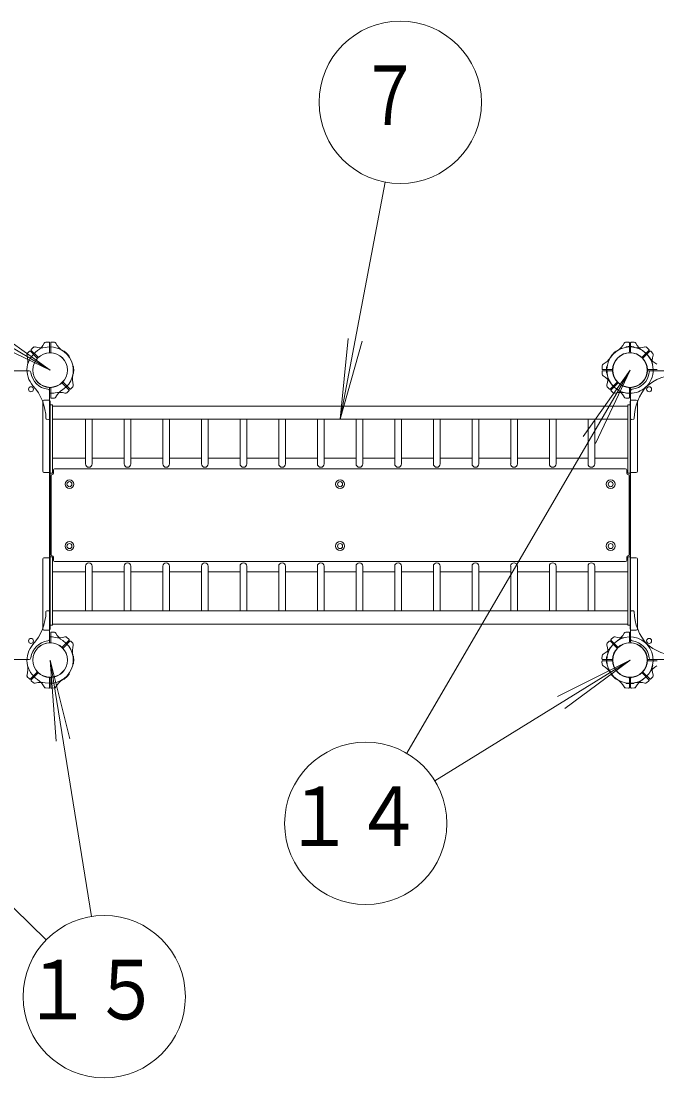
# Model space of a CAD drawing. Units: millimetres on the paper, scale 1:70. Extents: x 0 to 420, y -297 to 594.
# Drawn here: x 104.76 to 128.26, y 447.54 to 486.59 of the extents above; entities that cross this region are included whole.
import ezdxf
from ezdxf.enums import TextEntityAlignment as Align

# ---------------------------------------------------------------- set-up
doc = ezdxf.new("R2010")
doc.units = ezdxf.units.MM
doc.layers.add('LY_3', color=7, linetype='Continuous', lineweight=18)
doc.styles.add('ＭＳ ゴシック', font='')
doc.styles.get('ＭＳ ゴシック').set_extended_font_data('MS Gothic')

msp = doc.modelspace()

# ---------------------------------------------------------------- linework, layer by layer
at = {"layer": 'LY_3'}
for p, q in [((91.355, 482.228), (105.836, 473.692)), ((118.215, 480.64), (116.55, 471.878)), ((105.836, 473.692), (103.394, 475.435)), ((105.836, 473.692), (103.128, 474.984)), ((116.55, 471.878), (116.851, 474.863)), ((116.55, 471.878), (117.365, 474.765)), ((119.011, 459.534), (127.264, 473.692)), ((127.264, 473.692), (125.533, 471.242)), ((127.264, 473.692), (125.985, 470.978)), ((105.836, 469.883), (105.921, 469.883)), ((127.264, 469.883), (127.178, 469.883)), ((105.836, 466.787), (105.921, 466.787)), ((127.264, 466.787), (127.178, 466.787)), ((105.69, 452.638), (95.121, 462.978)), ((105.836, 462.978), (106.052, 459.986)), ((105.836, 462.978), (106.568, 460.069)), ((107.358, 453.502), (105.836, 462.978)), ((120.052, 458.52), (127.264, 462.978)), ((127.264, 462.978), (124.584, 461.629)), ((127.264, 462.978), (124.859, 461.184))]:
    msp.add_line(p, q, dxfattribs=at)
at = {"layer": 'LY_3', "lineweight": 9}
for p, q in [((105.14, 474.46), (105.222, 474.536)), ((105.785, 474.727), (105.681, 474.723)), ((105.814, 474.362), (105.814, 474.698)), ((105.857, 474.362), (105.857, 474.698)), ((105.887, 474.727), (105.999, 474.723)), ((127.213, 474.727), (127.101, 474.723)), ((127.121, 474.537), (127.121, 474.54)), ((127.243, 474.362), (127.243, 474.698)), ((127.286, 474.362), (127.286, 474.698)), ((127.315, 474.727), (127.419, 474.723)), ((127.407, 474.537), (127.407, 474.54)), ((127.96, 474.46), (127.878, 474.536)), ((105.068, 474.388), (104.991, 474.305)), ((105.347, 474.15), (105.109, 474.388)), ((105.377, 474.181), (105.139, 474.419)), ((106.332, 474.391), (106.334, 474.392)), ((106.534, 474.189), (106.536, 474.19)), ((126.565, 474.189), (126.564, 474.19)), ((126.768, 474.391), (126.766, 474.392)), ((127.722, 474.181), (127.96, 474.419)), ((127.753, 474.15), (127.991, 474.388)), ((128.032, 474.388), (128.108, 474.305)), ((100.478, 473.671), (105.055, 473.671)), ((106.681, 473.835), (106.683, 473.835)), ((126.23, 473.743), (126.234, 473.855)), ((126.595, 473.713), (126.258, 473.713)), ((126.595, 473.671), (126.258, 473.671)), ((126.419, 473.835), (126.417, 473.835)), ((127.934, 473.713), (128.27, 473.713)), ((132.621, 473.671), (127.934, 473.671)), ((106.681, 473.549), (106.683, 473.549)), ((126.23, 473.641), (126.233, 473.537)), ((126.419, 473.549), (126.417, 473.549)), ((105.814, 468.335), (105.814, 473.023)), ((105.857, 473.023), (105.857, 472.686)), ((106.294, 473.203), (106.532, 472.965)), ((106.324, 473.234), (106.562, 472.996)), ((106.531, 472.924), (106.455, 472.853)), ((106.603, 472.996), (106.674, 473.073)), ((126.496, 472.996), (126.426, 473.073)), ((126.776, 473.234), (126.538, 472.996)), ((126.806, 473.203), (126.568, 472.965)), ((126.569, 472.924), (126.645, 472.853)), ((127.243, 473.023), (127.243, 472.686)), ((127.286, 468.335), (127.286, 473.023)), ((105.564, 469.956), (105.564, 472.542)), ((105.607, 472.585), (105.793, 472.585)), ((105.836, 472.542), (105.836, 464.128)), ((105.887, 472.657), (105.99, 472.661)), ((127.213, 472.657), (127.109, 472.661)), ((127.264, 464.128), (127.264, 472.542)), ((127.493, 472.585), (127.307, 472.585)), ((127.536, 469.956), (127.536, 472.542)), ((105.836, 472.406), (105.921, 472.406)), ((105.921, 469.883), (105.921, 472.406)), ((105.921, 472.363), (116.55, 472.363)), ((127.178, 472.363), (116.55, 472.363)), ((127.178, 469.883), (127.178, 472.406)), ((127.264, 472.406), (127.178, 472.406)), ((105.784, 471.871), (105.709, 471.875)), ((105.921, 471.878), (116.55, 471.878)), ((107.141, 471.878), (107.141, 470.225)), ((107.388, 471.878), (107.388, 470.225)), ((108.569, 471.878), (108.569, 470.225)), ((108.816, 471.878), (108.816, 470.225)), ((109.998, 471.878), (109.998, 470.225)), ((110.245, 471.878), (110.245, 470.225)), ((111.426, 471.878), (111.426, 470.225)), ((111.673, 471.878), (111.673, 470.225)), ((112.855, 471.878), (112.855, 470.225)), ((113.102, 471.878), (113.102, 470.225)), ((114.283, 471.878), (114.283, 470.225)), ((114.531, 471.878), (114.531, 470.225)), ((115.712, 471.878), (115.712, 470.225)), ((115.959, 471.878), (115.959, 470.225)), ((127.178, 471.878), (116.55, 471.878)), ((117.141, 471.878), (117.141, 470.225)), ((117.388, 471.878), (117.388, 470.225)), ((118.569, 471.878), (118.569, 470.225)), ((118.816, 471.878), (118.816, 470.225)), ((119.998, 471.878), (119.998, 470.225)), ((120.245, 471.878), (120.245, 470.225)), ((121.426, 471.878), (121.426, 470.225)), ((121.673, 471.878), (121.673, 470.225)), ((122.855, 471.878), (122.855, 470.225)), ((123.102, 471.878), (123.102, 470.225)), ((124.283, 471.878), (124.283, 470.225)), ((124.531, 471.878), (124.531, 470.225)), ((125.712, 471.878), (125.712, 470.225)), ((125.959, 471.878), (125.959, 470.225)), ((127.316, 471.871), (127.39, 471.875)), ((105.921, 470.435), (107.141, 470.435)), ((107.388, 470.435), (108.569, 470.435)), ((108.816, 470.435), (109.998, 470.435)), ((110.245, 470.435), (111.426, 470.435)), ((111.673, 470.435), (112.855, 470.435)), ((113.102, 470.435), (114.283, 470.435)), ((114.531, 470.435), (115.712, 470.435)), ((115.959, 470.435), (116.55, 470.435)), ((117.141, 470.435), (116.55, 470.435)), ((118.569, 470.435), (117.388, 470.435)), ((119.998, 470.435), (118.816, 470.435)), ((121.426, 470.435), (120.245, 470.435)), ((122.855, 470.435), (121.673, 470.435)), ((124.283, 470.435), (123.102, 470.435)), ((125.712, 470.435), (124.531, 470.435)), ((127.178, 470.435), (125.959, 470.435)), ((105.607, 469.913), (105.793, 469.913)), ((105.871, 469.792), (105.871, 466.878)), ((105.957, 470.006), (105.957, 469.879)), ((127.1, 470.049), (106, 470.049)), ((127.143, 470.006), (127.143, 469.879)), ((127.228, 469.792), (127.228, 466.878)), ((127.493, 469.913), (127.307, 469.913)), ((105.814, 468.335), (105.814, 463.647)), ((127.286, 468.335), (127.286, 463.647)), ((105.564, 466.714), (105.564, 464.128)), ((105.607, 466.757), (105.793, 466.757)), ((105.921, 466.787), (105.921, 464.263)), ((105.957, 466.663), (105.957, 466.791)), ((127.143, 466.663), (127.143, 466.791)), ((127.178, 466.787), (127.178, 464.263)), ((127.493, 466.757), (127.307, 466.757)), ((127.536, 466.714), (127.536, 464.128)), ((105.921, 466.235), (107.141, 466.235)), ((127.1, 466.621), (106, 466.621)), ((107.141, 464.792), (107.141, 466.445)), ((107.388, 464.792), (107.388, 466.445)), ((107.388, 466.235), (108.569, 466.235)), ((108.569, 464.792), (108.569, 466.445)), ((108.816, 464.792), (108.816, 466.445)), ((108.816, 466.235), (109.998, 466.235)), ((109.998, 464.792), (109.998, 466.445)), ((110.245, 464.792), (110.245, 466.445)), ((110.245, 466.235), (111.426, 466.235)), ((111.426, 464.792), (111.426, 466.445)), ((111.673, 464.792), (111.673, 466.445)), ((111.673, 466.235), (112.855, 466.235)), ((112.855, 464.792), (112.855, 466.445)), ((113.102, 464.792), (113.102, 466.445)), ((113.102, 466.235), (114.283, 466.235)), ((114.283, 464.792), (114.283, 466.445)), ((114.531, 464.792), (114.531, 466.445)), ((114.531, 466.235), (115.712, 466.235)), ((115.712, 464.792), (115.712, 466.445)), ((115.959, 464.792), (115.959, 466.445)), ((115.959, 466.235), (116.55, 466.235)), ((117.141, 466.235), (116.55, 466.235)), ((117.141, 464.792), (117.141, 466.445)), ((117.388, 464.792), (117.388, 466.445)), ((118.569, 466.235), (117.388, 466.235)), ((118.569, 464.792), (118.569, 466.445)), ((118.816, 464.792), (118.816, 466.445)), ((119.998, 466.235), (118.816, 466.235)), ((119.998, 464.792), (119.998, 466.445)), ((120.245, 464.792), (120.245, 466.445)), ((121.426, 466.235), (120.245, 466.235)), ((121.426, 464.792), (121.426, 466.445)), ((121.673, 464.792), (121.673, 466.445)), ((122.855, 466.235), (121.673, 466.235)), ((122.855, 464.792), (122.855, 466.445)), ((123.102, 464.792), (123.102, 466.445)), ((124.283, 466.235), (123.102, 466.235)), ((124.283, 464.792), (124.283, 466.445)), ((124.531, 464.792), (124.531, 466.445)), ((125.712, 466.235), (124.531, 466.235)), ((125.712, 464.792), (125.712, 466.445)), ((125.959, 464.792), (125.959, 466.445)), ((127.178, 466.235), (125.959, 466.235)), ((105.784, 464.798), (105.709, 464.794)), ((105.921, 464.792), (116.55, 464.792)), ((127.178, 464.792), (116.55, 464.792)), ((127.316, 464.798), (127.39, 464.794)), ((105.921, 464.306), (116.55, 464.306)), ((127.178, 464.306), (116.55, 464.306)), ((105.607, 464.085), (105.793, 464.085)), ((105.836, 464.263), (105.921, 464.263)), ((105.857, 463.647), (105.857, 463.984)), ((105.887, 464.012), (105.99, 464.009)), ((127.213, 464.012), (127.109, 464.009)), ((127.264, 464.263), (127.178, 464.263)), ((127.243, 463.647), (127.243, 463.984)), ((127.493, 464.085), (127.307, 464.085)), ((106.294, 463.466), (106.532, 463.704)), ((106.324, 463.436), (106.562, 463.674)), ((106.531, 463.745), (106.455, 463.816)), ((106.603, 463.673), (106.674, 463.597)), ((126.496, 463.673), (126.426, 463.597)), ((126.776, 463.436), (126.538, 463.674)), ((126.806, 463.466), (126.568, 463.704)), ((126.569, 463.745), (126.645, 463.816)), ((106.681, 463.121), (106.683, 463.121)), ((126.229, 463.029), (126.233, 463.133)), ((126.419, 463.121), (126.417, 463.121)), ((100.478, 462.999), (105.055, 462.999)), ((106.681, 462.835), (106.683, 462.835)), ((126.229, 462.927), (126.233, 462.814)), ((126.595, 462.999), (126.258, 462.999)), ((126.595, 462.956), (126.258, 462.956)), ((126.419, 462.835), (126.417, 462.835)), ((132.621, 462.999), (127.934, 462.999)), ((127.934, 462.956), (128.27, 462.956)), ((105.068, 462.282), (104.991, 462.364)), ((105.347, 462.519), (105.109, 462.281)), ((105.377, 462.489), (105.139, 462.251)), ((106.534, 462.481), (106.536, 462.48)), ((126.565, 462.481), (126.564, 462.48)), ((127.722, 462.489), (127.96, 462.251)), ((127.753, 462.519), (127.991, 462.281)), ((128.032, 462.282), (128.108, 462.364)), ((105.14, 462.21), (105.222, 462.133)), ((105.785, 461.943), (105.681, 461.947)), ((105.814, 462.308), (105.814, 461.972)), ((105.857, 462.308), (105.857, 461.972)), ((105.887, 461.943), (105.999, 461.947)), ((106.332, 462.279), (106.334, 462.278)), ((126.768, 462.279), (126.766, 462.278)), ((127.213, 461.943), (127.101, 461.947)), ((127.121, 462.133), (127.121, 462.13)), ((127.243, 462.308), (127.243, 461.972)), ((127.286, 462.308), (127.286, 461.972)), ((127.315, 461.943), (127.419, 461.947)), ((127.407, 462.133), (127.407, 462.13)), ((127.96, 462.21), (127.878, 462.133))]:
    msp.add_line(p, q, dxfattribs=at)
at = {"layer": 'LY_3'}
for centre in [(118.774, 483.588), (117.5, 456.943), (107.834, 450.54)]:
    msp.add_circle(centre, 3, dxfattribs=at)
at = {"layer": 'LY_3', "lineweight": 9}
for centre, radius in [((105.836, 473.692), 0.643), ((105.836, 473.692), 0.636), ((127.264, 473.692), 0.643), ((127.264, 473.692), 0.636), ((105.128, 472.985), 0.0929), ((127.971, 472.985), 0.0929), ((106.55, 469.478), 0.164), ((106.55, 469.478), 0.0929), ((116.55, 469.478), 0.164), ((116.55, 469.478), 0.0929), ((126.55, 469.478), 0.164), ((126.55, 469.478), 0.0929), ((106.55, 467.192), 0.164), ((106.55, 467.192), 0.0929), ((116.55, 467.192), 0.164), ((116.55, 467.192), 0.0929), ((126.55, 467.192), 0.164), ((126.55, 467.192), 0.0929), ((105.128, 463.685), 0.0929), ((105.836, 462.978), 0.643), ((105.836, 462.978), 0.636), ((127.264, 462.978), 0.643), ((127.264, 462.978), 0.636), ((127.971, 463.685), 0.0929)]:
    msp.add_circle(centre, radius, dxfattribs=at)
for centre, radius, start, end in [((105.159, 474.439), 0.0286, 133, 225), ((105.265, 474.478), 0.0714, 72.4588, 133), ((105.502, 475.228), 0.714, 252.4588, 282.2728), ((104.986, 475.014), 0.714, 302.7272, 332.5412), ((105.683, 474.652), 0.0714, 92, 152.5412), ((105.836, 473.692), 0.857, 302.7272, 102.2728), ((105.786, 474.698), 0.0286, 0, 92), ((105.886, 474.698), 0.0286, 88, 180), ((105.988, 474.652), 0.0714, 27.4588, 88), ((106.685, 475.014), 0.714, 207.4588, 237.2728), ((127.264, 473.692), 0.857, 77.7272, 237.2728), ((127.264, 473.692), 0.857, 90, 147.2728), ((126.415, 475.014), 0.714, 302.7272, 332.5412), ((127.112, 474.652), 0.0714, 92, 152.5412), ((127.136, 474.54), 0.0143, 98.6269, 180), ((127.264, 473.692), 0.871, 90, 98.6269), ((127.214, 474.698), 0.0286, 0, 92), ((127.264, 473.692), 0.871, 81.3731, 90), ((127.264, 473.692), 0.857, 32.7272, 90), ((127.314, 474.698), 0.0286, 88, 180), ((127.393, 474.54), 0.0143, 0, 81.3731), ((127.417, 474.652), 0.0714, 27.4588, 88), ((127.598, 475.228), 0.714, 257.7272, 287.5412), ((128.114, 475.014), 0.714, 207.4588, 237.2728), ((127.835, 474.478), 0.0714, 47, 107.5412), ((127.94, 474.439), 0.0286, 315, 47), ((105.049, 474.263), 0.0714, 137, 197.5412), ((105.836, 473.692), 0.857, 122.7272, 222.2172), ((104.3, 474.026), 0.714, 347.7272, 17.5412), ((105.089, 474.368), 0.0286, 45, 137), ((105.327, 474.13), 0.0286, 319.2707, 45), ((105.397, 474.201), 0.0286, 225, 310.7293), ((105.786, 474.362), 0.0286, 274.2707, 0), ((105.886, 474.362), 0.0286, 180, 265.7293), ((106.344, 474.382), 0.0143, 53.6269, 135), ((105.836, 473.692), 0.871, 45, 53.6269), ((105.836, 473.692), 0.871, 36.3731, 45), ((106.526, 474.2), 0.0143, 315, 36.3731), ((125.942, 474.542), 0.714, 297.4588, 327.2728), ((126.574, 474.2), 0.0143, 143.6269, 225), ((127.264, 473.692), 0.871, 135, 143.6269), ((127.264, 473.692), 0.643, 90, 175.7293), ((127.264, 473.692), 0.871, 126.3731, 135), ((126.756, 474.382), 0.0143, 45, 126.3731), ((127.214, 474.362), 0.0286, 274.2707, 0), ((127.264, 473.692), 0.643, 4.2707, 90), ((127.314, 474.362), 0.0286, 180, 265.7293), ((127.702, 474.201), 0.0286, 229.2707, 315), ((127.264, 473.692), 0.857, 317.7828, 57.2728), ((127.773, 474.13), 0.0286, 135, 220.7293), ((128.586, 474.542), 0.714, 212.7272, 242.5412), ((128.011, 474.368), 0.0286, 43, 135), ((128.8, 474.026), 0.714, 162.4588, 192.2728), ((128.05, 474.263), 0.0714, 342.4588, 43), ((105.055, 473.599), 0.0714, 6.7872, 90), ((106.683, 473.821), 0.0143, 8.6269, 90), ((105.836, 473.692), 0.871, 0, 8.6269), ((105.836, 473.692), 0.871, 351.3731, 0), ((126.258, 473.742), 0.0286, 178, 270), ((126.258, 473.642), 0.0286, 90, 182), ((126.305, 473.844), 0.0714, 117.4588, 178), ((127.264, 473.692), 0.871, 171.3731, 180), ((127.264, 473.692), 0.871, 180, 188.6269), ((126.417, 473.821), 0.0143, 90, 171.3731), ((126.595, 473.742), 0.0286, 270, 355.7293), ((126.595, 473.642), 0.0286, 4.2707, 90), ((127.934, 473.742), 0.0286, 184.2707, 270), ((127.934, 473.642), 0.0286, 90, 175.7293), ((128.044, 473.599), 0.0714, 90, 173.2128), ((105.836, 473.692), 0.714, 186.7872, 263.2128), ((106.344, 473.254), 0.0286, 139.2707, 225), ((107.371, 473.358), 0.714, 167.7272, 197.5412), ((106.683, 473.563), 0.0143, 270, 351.3731), ((126.305, 473.54), 0.0714, 182, 242.5412), ((125.942, 472.842), 0.714, 32.7272, 62.5412), ((126.417, 473.563), 0.0143, 188.6269, 270), ((125.729, 473.358), 0.714, 342.4588, 12.2728), ((127.264, 473.692), 0.643, 184.2707, 270), ((126.755, 473.254), 0.0286, 315, 40.7293), ((127.264, 473.692), 0.643, 270, 355.7293), ((127.264, 473.692), 0.714, 276.7872, 353.2128), ((129.088, 471.682), 1.857, 91.0841, 132.2172), ((103.825, 471.868), 1.857, 1.0841, 42.2172), ((105.743, 472.912), 0.0714, 0, 83.2128), ((105.786, 473.023), 0.0286, 0, 85.7293), ((105.886, 473.023), 0.0286, 94.2707, 180), ((106.17, 472.157), 0.714, 72.4588, 102.2728), ((106.685, 472.37), 0.714, 122.7272, 152.5412), ((106.274, 473.183), 0.0286, 45, 130.7293), ((106.512, 472.945), 0.0286, 313, 45), ((106.582, 473.016), 0.0286, 225, 317), ((106.622, 473.121), 0.0714, 317, 17.5412), ((126.478, 473.121), 0.0714, 162.4588, 223), ((126.517, 473.016), 0.0286, 223, 315), ((127.264, 473.692), 0.857, 212.7272, 270), ((126.588, 472.945), 0.0286, 135, 227), ((126.93, 472.157), 0.714, 77.7272, 107.5412), ((126.415, 472.37), 0.714, 27.4588, 57.2728), ((126.826, 473.183), 0.0286, 49.2707, 135), ((127.214, 473.023), 0.0286, 0, 85.7293), ((127.264, 473.692), 0.857, 270, 312.2172), ((127.314, 473.023), 0.0286, 94.2707, 180), ((127.357, 472.912), 0.0714, 96.7872, 180), ((129.274, 471.868), 1.857, 137.7828, 178.9159), ((105.607, 472.542), 0.0429, 90, 180), ((105.793, 472.542), 0.0429, 0, 90), ((105.836, 473.692), 0.857, 268.5675, 282.2728), ((105.886, 472.686), 0.0286, 180, 272), ((105.988, 472.732), 0.0714, 272, 332.5412), ((106.406, 472.906), 0.0714, 252.4588, 313), ((126.693, 472.906), 0.0714, 227, 287.5412), ((127.112, 472.732), 0.0714, 207.4588, 268), ((127.264, 473.692), 0.857, 257.7272, 271.4325), ((127.214, 472.686), 0.0286, 268, 0), ((127.307, 472.542), 0.0429, 90, 180), ((127.493, 472.542), 0.0429, 0, 90), ((105.711, 471.904), 0.0286, 181.0841, 267), ((105.786, 471.9), 0.0286, 267, 0), ((127.314, 471.9), 0.0286, 180, 273), ((127.389, 471.904), 0.0286, 273, 358.9158), ((107.264, 470.225), 0.124, 180, 0), ((108.693, 470.225), 0.124, 180, 0), ((110.121, 470.225), 0.124, 180, 0), ((111.55, 470.225), 0.124, 180, 0), ((112.978, 470.225), 0.124, 180, 0), ((114.407, 470.225), 0.124, 180, 0), ((115.836, 470.225), 0.124, 180, 0), ((117.264, 470.225), 0.124, 180, 0), ((118.693, 470.225), 0.124, 180, 0), ((120.121, 470.225), 0.124, 180, 0), ((121.55, 470.225), 0.124, 180, 0), ((122.978, 470.225), 0.124, 180, 0), ((124.407, 470.225), 0.124, 180, 0), ((125.836, 470.225), 0.124, 180, 0), ((105.607, 469.956), 0.0429, 180, 270), ((105.793, 469.956), 0.0429, 270, 0), ((105.914, 469.792), 0.0429, 90.9393, 180), ((105.913, 469.879), 0.0443, 270.9393, 0), ((106, 470.006), 0.0429, 90, 180), ((127.1, 470.006), 0.0429, 0, 90), ((127.187, 469.879), 0.0443, 180, 269.0607), ((127.186, 469.792), 0.0429, 0, 89.0607), ((127.307, 469.956), 0.0429, 180, 270), ((127.493, 469.956), 0.0429, 270, 0), ((105.607, 466.714), 0.0429, 90, 180), ((105.793, 466.714), 0.0429, 0, 90), ((105.914, 466.878), 0.0429, 180, 269.0607), ((105.913, 466.791), 0.0443, 0, 89.0607), ((106, 466.663), 0.0429, 180, 270), ((127.1, 466.663), 0.0429, 270, 0), ((127.187, 466.791), 0.0443, 90.9393, 180), ((127.186, 466.878), 0.0429, 270.9393, 0), ((127.307, 466.714), 0.0429, 90, 180), ((127.493, 466.714), 0.0429, 0, 90), ((107.264, 466.445), 0.124, 0, 180), ((108.693, 466.445), 0.124, 0, 180), ((110.121, 466.445), 0.124, 0, 180), ((111.55, 466.445), 0.124, 0, 180), ((112.978, 466.445), 0.124, 0, 180), ((114.407, 466.445), 0.124, 0, 180), ((115.836, 466.445), 0.124, 0, 180), ((117.264, 466.445), 0.124, 0, 180), ((118.693, 466.445), 0.124, 0, 180), ((120.121, 466.445), 0.124, 0, 180), ((121.55, 466.445), 0.124, 0, 180), ((122.978, 466.445), 0.124, 0, 180), ((124.407, 466.445), 0.124, 0, 180), ((125.836, 466.445), 0.124, 0, 180), ((103.825, 464.802), 1.857, 317.7828, 358.9158), ((105.711, 464.766), 0.0286, 93, 178.9159), ((105.786, 464.77), 0.0286, 0, 93), ((127.314, 464.77), 0.0286, 87, 180), ((127.389, 464.766), 0.0286, 1.0841, 87), ((129.274, 464.802), 1.857, 181.0841, 222.2172), ((105.607, 464.128), 0.0429, 180, 270), ((105.793, 464.128), 0.0429, 270, 0), ((105.886, 463.984), 0.0286, 88, 180), ((105.988, 463.937), 0.0714, 27.4588, 88), ((106.685, 464.3), 0.714, 207.4588, 237.2728), ((126.415, 464.3), 0.714, 302.7272, 332.5412), ((127.112, 463.937), 0.0714, 92, 152.5412), ((127.214, 463.984), 0.0286, 0, 92), ((127.307, 464.128), 0.0429, 180, 270), ((127.493, 464.128), 0.0429, 270, 0), ((105.836, 462.978), 0.857, 137.7828, 237.2728), ((105.836, 462.978), 0.714, 96.7872, 173.2128), ((105.836, 462.978), 0.857, 257.7272, 57.2728), ((105.743, 463.758), 0.0714, 276.7872, 0), ((105.786, 463.647), 0.0286, 274.2707, 0), ((105.836, 462.978), 0.857, 77.7272, 91.4325), ((105.886, 463.647), 0.0286, 180, 265.7293), ((106.17, 464.513), 0.714, 257.7272, 287.5412), ((106.406, 463.764), 0.0714, 47, 107.5412), ((106.512, 463.725), 0.0286, 315, 47), ((106.582, 463.654), 0.0286, 43, 135), ((107.371, 463.312), 0.714, 162.4588, 192.2728), ((106.622, 463.549), 0.0714, 342.4588, 43), ((127.264, 462.978), 0.857, 47.7828, 42.2172), ((126.478, 463.549), 0.0714, 137, 197.5412), ((125.729, 463.312), 0.714, 347.7272, 17.5412), ((126.517, 463.654), 0.0286, 45, 137), ((126.588, 463.725), 0.0286, 133, 225), ((126.693, 463.764), 0.0714, 72.4588, 133), ((126.93, 464.513), 0.714, 252.4588, 282.2728), ((127.214, 463.647), 0.0286, 274.2707, 0), ((127.314, 463.647), 0.0286, 180, 265.7293), ((127.357, 463.758), 0.0714, 180, 263.2128), ((127.264, 462.978), 0.714, 6.7872, 83.2128), ((129.088, 464.988), 1.857, 227.7828, 268.9158), ((106.274, 463.487), 0.0286, 229.2707, 315), ((106.344, 463.416), 0.0286, 135, 220.7293), ((106.683, 463.106), 0.0143, 8.6269, 90), ((126.304, 463.13), 0.0714, 117.4588, 178), ((125.942, 463.827), 0.714, 297.4588, 327.2728), ((126.417, 463.106), 0.0143, 90, 171.3731), ((126.755, 463.416), 0.0286, 319.2707, 45), ((126.826, 463.487), 0.0286, 225, 310.7293), ((104.3, 462.644), 0.714, 342.4588, 12.2728), ((105.055, 463.071), 0.0714, 270, 353.2128), ((106.683, 462.849), 0.0143, 270, 351.3731), ((105.836, 462.978), 0.871, 0, 8.6269), ((105.836, 462.978), 0.871, 351.3731, 0), ((126.258, 463.028), 0.0286, 178, 270), ((126.258, 462.928), 0.0286, 90, 182), ((126.304, 462.825), 0.0714, 182, 242.5412), ((125.942, 462.128), 0.714, 32.7272, 62.5412), ((127.264, 462.978), 0.871, 171.3731, 180), ((127.264, 462.978), 0.871, 180, 188.6269), ((126.417, 462.849), 0.0143, 188.6269, 270), ((126.595, 463.028), 0.0286, 270, 355.7293), ((126.595, 462.928), 0.0286, 4.2707, 90), ((127.934, 463.028), 0.0286, 184.2707, 270), ((127.934, 462.928), 0.0286, 90, 175.7293), ((128.044, 463.071), 0.0714, 186.7872, 270), ((128.586, 462.128), 0.714, 117.4588, 147.2728), ((128.8, 462.644), 0.714, 167.7272, 197.5412), ((105.049, 462.407), 0.0714, 162.4588, 223), ((105.327, 462.54), 0.0286, 315, 40.7293), ((105.397, 462.469), 0.0286, 49.2707, 135), ((105.786, 462.308), 0.0286, 0, 85.7293), ((105.886, 462.308), 0.0286, 94.2707, 180), ((105.836, 462.978), 0.871, 306.3731, 315), ((105.836, 462.978), 0.871, 315, 323.6269), ((106.526, 462.469), 0.0143, 323.6269, 45), ((126.574, 462.469), 0.0143, 135, 216.3731), ((127.264, 462.978), 0.871, 216.3731, 225), ((127.264, 462.978), 0.871, 225, 233.6269), ((127.214, 462.308), 0.0286, 0, 85.7293), ((127.314, 462.308), 0.0286, 94.2707, 180), ((127.702, 462.469), 0.0286, 45, 130.7293), ((127.773, 462.54), 0.0286, 139.2707, 225), ((128.05, 462.407), 0.0714, 317, 17.5412), ((105.089, 462.302), 0.0286, 223, 315), ((105.159, 462.231), 0.0286, 135, 227), ((105.265, 462.191), 0.0714, 227, 287.5412), ((105.502, 461.442), 0.714, 77.7272, 107.5412), ((104.986, 461.656), 0.714, 27.4588, 57.2728), ((105.683, 462.018), 0.0714, 207.4588, 268), ((105.786, 461.972), 0.0286, 268, 0), ((105.886, 461.972), 0.0286, 180, 272), ((105.988, 462.018), 0.0714, 272, 332.5412), ((106.685, 461.656), 0.714, 122.7272, 152.5412), ((106.344, 462.288), 0.0143, 225, 306.3731), ((126.756, 462.288), 0.0143, 233.6269, 315), ((126.415, 461.656), 0.714, 27.4588, 57.2728), ((127.112, 462.018), 0.0714, 207.4588, 268), ((127.136, 462.13), 0.0143, 180, 261.3731), ((127.264, 462.978), 0.871, 261.3731, 270), ((127.214, 461.972), 0.0286, 268, 0), ((127.264, 462.978), 0.871, 270, 278.6269), ((127.314, 461.972), 0.0286, 180, 272), ((127.393, 462.13), 0.0143, 278.6269, 0), ((127.417, 462.018), 0.0714, 272, 332.5412), ((127.598, 461.442), 0.714, 72.4588, 102.2728), ((128.114, 461.656), 0.714, 122.7272, 152.5412), ((127.835, 462.191), 0.0714, 252.4588, 313), ((127.94, 462.231), 0.0286, 313, 45), ((128.011, 462.302), 0.0286, 225, 317)]:
    msp.add_arc(centre, radius, start, end, dxfattribs=at)

# ---------------------------------------------------------------- texts
at = {"layer": 'LY_3', "style": 'ＭＳ ゴシック'}
for s, width, p in [('７', 0.75, (117.274, 482.088)), ('１４', 0.85, (114.5, 455.443)), ('１５', 0.85, (104.834, 449.04))]:
    msp.add_text(s, height=2.199, dxfattribs=dict(at, width=width)).set_placement(p, align=Align.BOTTOM_LEFT)

doc.saveas('drawing.dxf')
